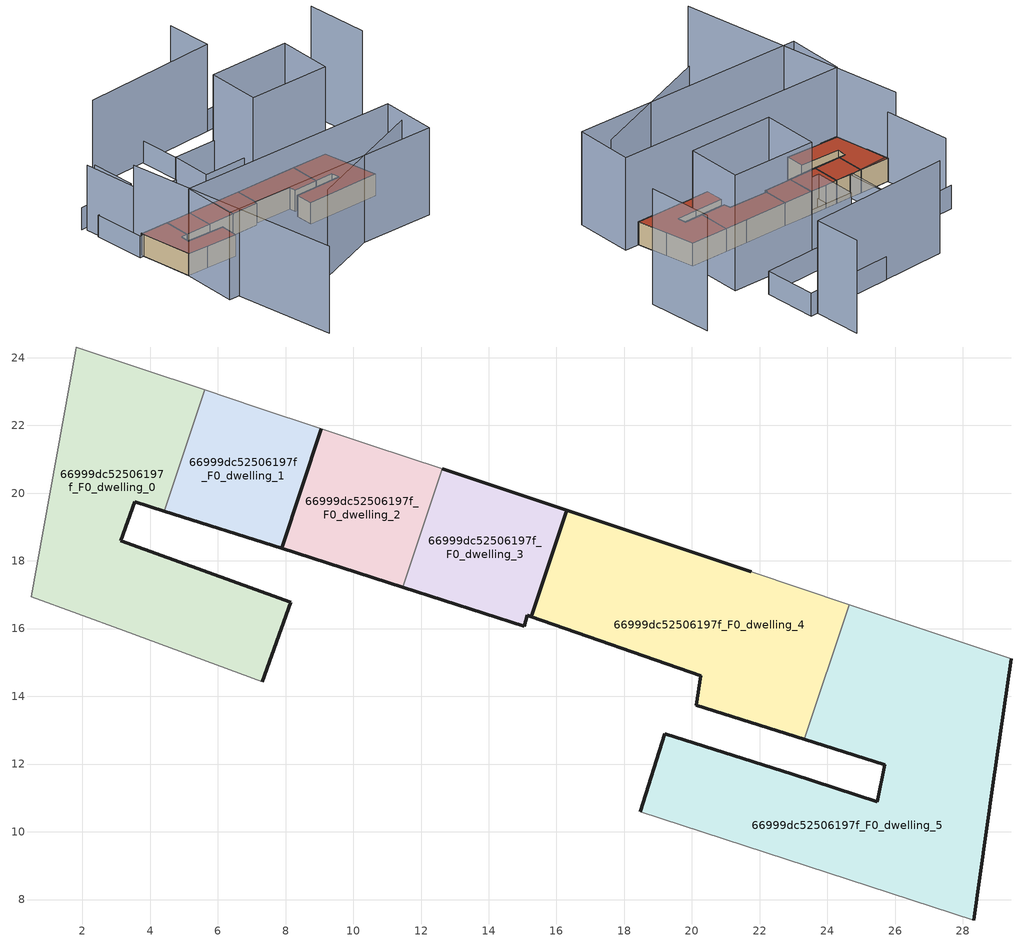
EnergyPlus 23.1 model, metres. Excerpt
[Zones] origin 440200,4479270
66999dc52506197f_F0_dwelling_0
 floor ground (EU_floor_Construction): 7.31,14.43 8.15,16.77 3.14,18.6 3.55,19.75 4.42,19.47 5.61,23.05 1.83,24.31 1.8,24.22 0.49,16.94 3.24,15.93 z0
 wall outside (EU_wall_Construction): 4.42,19.47 3.55,19.75 3.14,18.6 8.15,16.77 7.31,14.43 z0:3
 wall adiabatic (EU_wall_Construction): 7.31,14.43 3.24,15.93 0.49,16.94 1.8,24.22 1.83,24.31 5.61,23.05 z0:3
 wall to 66999dc52506197f_F0_dwelling_1 (EU_wall_Construction): 5.61,23.05 4.42,19.47 z0:3
 roof outside (EU_roof_Construction): 5.61,23.05 4.42,19.47 3.55,19.75 3.14,18.6 8.15,16.77 7.31,14.43 3.24,15.93 0.49,16.94 1.8,24.22 1.83,24.31 z3
66999dc52506197f_F0_dwelling_1
 floor ground (EU_floor_Construction): 7.88,18.37 9.06,21.9 7.14,22.54 5.61,23.05 4.42,19.47 z0
 wall outside (EU_wall_Construction): 9.06,21.9 7.88,18.37 4.42,19.47 z0:3
 wall adiabatic (EU_wall_Construction): 5.61,23.05 7.14,22.54 9.06,21.9 z0:3
 roof outside (EU_roof_Construction): 9.06,21.9 7.88,18.37 4.42,19.47 5.61,23.05 7.14,22.54 z3
66999dc52506197f_F0_dwelling_2
 floor ground (EU_floor_Construction): 11.46,17.22 12.63,20.71 10.56,21.4 9.06,21.9 7.88,18.37 z0
 wall outside (EU_wall_Construction): 11.46,17.22 7.88,18.37 9.06,21.9 z0:3
 wall adiabatic (EU_wall_Construction): 9.06,21.9 10.56,21.4 12.63,20.71 z0:3
 wall to 66999dc52506197f_F0_dwelling_3 (EU_wall_Construction): 12.63,20.71 11.46,17.22 z0:3
 roof outside (EU_roof_Construction): 12.63,20.71 11.46,17.22 7.88,18.37 9.06,21.9 10.56,21.4 z3
66999dc52506197f_F0_dwelling_3
 floor ground (EU_floor_Construction): 15.26,16.35 16.3,19.49 12.63,20.71 11.46,17.22 15.05,16.07 15.13,16.39 z0
 wall outside (EU_wall_Construction): 12.63,20.71 16.3,19.49 / 16.31,19.49 15.26,16.35 15.13,16.39 15.05,16.07 11.46,17.22 z0:3
 roof outside (EU_roof_Construction): 16.3,19.49 15.26,16.35 15.13,16.39 15.05,16.07 11.46,17.22 12.63,20.71 z3
66999dc52506197f_F0_dwelling_4
 floor ground (EU_floor_Construction): 23.32,12.73 24.64,16.71 21.76,17.67 16.3,19.49 15.26,16.35 20.26,14.61 20.12,13.73 z0
 wall outside (EU_wall_Construction): 23.32,12.73 20.12,13.73 20.26,14.61 15.26,16.35 16.3,19.49 21.76,17.67 z0:3
 wall adiabatic (EU_wall_Construction): 21.76,17.67 24.64,16.71 z0:3
 wall to 66999dc52506197f_F0_dwelling_5 (EU_wall_Construction): 24.64,16.71 23.32,12.73 z0:3
 roof outside (EU_roof_Construction): 24.64,16.71 23.32,12.73 20.12,13.73 20.26,14.61 15.26,16.35 16.3,19.49 21.76,17.67 z3
66999dc52506197f_F0_dwelling_5
 floor ground (EU_floor_Construction): 28.32,7.39 28.89,11.35 29.43,15.11 24.64,16.71 23.32,12.73 25.7,11.98 25.47,10.89 22.97,11.69 19.2,12.9 18.47,10.59 z0
 wall outside (EU_wall_Construction): 29.43,15.11 28.89,11.35 28.32,7.39 / 18.47,10.59 19.2,12.9 22.97,11.69 25.47,10.89 25.7,11.98 23.32,12.73 z0:3
 wall adiabatic (EU_wall_Construction): 24.64,16.71 29.43,15.11 / 28.32,7.39 18.47,10.59 z0:3
 roof outside (EU_roof_Construction): 29.43,15.11 28.89,11.35 28.32,7.39 18.47,10.59 19.2,12.9 22.97,11.69 25.47,10.89 25.7,11.98 23.32,12.73 24.64,16.71 z3
shading: 8.76,2.52 27.48,3.34 / 2,25.45 -2.79,-4.46 / 32.95,38.59 31.33,32.57 / 31.33,32.57 12.82,37.55 / 27.64,-0.37 -1.96,9.78 / -1.96,9.78 0.49,16.94 / 0.49,16.94 30.1,6.79 / 30.1,6.79 27.64,-0.37 z0:12; 39.06,15.63 41.05,23.9 / 29.43,15.11 18.64,18.71 / 18.64,18.71 20.95,25.65 / 20.95,25.65 31.74,22.05 / 31.74,22.05 29.43,15.11 z0:15; 19.19,20.19 13.37,22.12 / 13.37,22.12 15.11,27.36 / 15.11,27.36 20.93,25.43 / 20.93,25.43 19.19,20.19 z0:6; 13.05,37.49 11.47,31.43 / 11.47,31.43 3.48,33.52 / 8.88,29.2 15.2,27.24 / 15.2,27.24 13.14,20.6 / 13.14,20.6 6.82,22.56 / 6.82,22.56 8.88,29.2 / 8.94,29.44 7.14,22.54 / 7.14,22.54 1.19,24.09 / 1.19,24.09 3,31 / 3,31 8.94,29.44 / 20.98,35.38 32.3,32.31 / 32.3,32.31 30.49,25.67 / 30.49,25.67 19.18,28.75 / 19.18,28.75 20.98,35.38 z0:3; 3.63,32.9 1.8,24.23 z0:9
[Building]
EU S2 Campaign: North Axis=0; Terrain=City; Solar Distribution=FullExterior
[Site:Location]
Madrid: Latitude=40.5; Longitude=-3.5; Time Zone=1; Elevation=609
[SizingPeriod:WeatherFileDays]
AnnualSizingPeriod: Begin Month=1; Begin Day of Month=1; End Month=12; End Day of Month=31; Day of Week for Start Day=Monday; Use Weather File Daylight Saving Period=No; Use Weather File Rain and Snow Indicators=No
[MATERIAL]
EU_InternalMass_Material: Roughness=MediumRough; Thickness=0.1; Conductivity=1; Density=1800; Specific Heat=900; Thermal Absorptance=0.9; Solar Absorptance=0.7; Visible Absorptance=0.7
[MATERIAL:NOMASS] Roughness=MediumRough; Thermal Absorptance=0.9; Solar Absorptance=0.7; Visible Absorptance=0.7
Name | Thermal Resistance
EU_wall_NoMass | 0.422824
EU_roof_NoMass | 0.364595
EU_floor_NoMass | 0.594177
[CONSTRUCTION]
EU_wall_Construction: EU_wall_NoMass
EU_roof_Construction: EU_roof_NoMass
EU_floor_Construction: EU_floor_NoMass
EU_InternalMass_Construction: EU_InternalMass_Material
[ZONE] Type=1; Multiplier=1; Ceiling Height=autocalculate; Floor Area=autocalculate; Part of Total Floor Area=Yes
Name | Volume
66999dc52506197f_F0_dwelling_0 | 106.416
66999dc52506197f_F0_dwelling_1 | 40.8212
66999dc52506197f_F0_dwelling_2 | 41.8019
66999dc52506197f_F0_dwelling_3 | 42.4402
66999dc52506197f_F0_dwelling_4 | 97.2272
66999dc52506197f_F0_dwelling_5 | 152.832
[INTERNALMASS] Construction=EU_InternalMass_Construction
Name | Zone or ZoneList | Surface Area
66999dc52506197f_F0_dwelling_0_EU_InternalMass | 66999dc52506197f_F0_dwelling_0 | 35.4719
66999dc52506197f_F0_dwelling_1_EU_InternalMass | 66999dc52506197f_F0_dwelling_1 | 13.607
66999dc52506197f_F0_dwelling_2_EU_InternalMass | 66999dc52506197f_F0_dwelling_2 | 13.9341
66999dc52506197f_F0_dwelling_3_EU_InternalMass | 66999dc52506197f_F0_dwelling_3 | 14.1467
66999dc52506197f_F0_dwelling_4_EU_InternalMass | 66999dc52506197f_F0_dwelling_4 | 32.4091
66999dc52506197f_F0_dwelling_5_EU_InternalMass | 66999dc52506197f_F0_dwelling_5 | 50.9438
[OTHEREQUIPMENT] Fuel Type=Electricity; Design Level Calculation Method=Watts/Area; Power per Zone Floor Area=1; Fraction Latent=0; Fraction Radiant=0; Fraction Lost=0; Carbon Dioxide Generation Rate=0; EndUse Subcategory=EU_Step8_InternalGains
Name | Zone or ZoneList or Space or SpaceList | Schedule
EU_Step8_InternalGain_66999dc52506197f_F0_dwelling_0_f000 | 66999dc52506197f_F0_dwelling_0 | EU_Step8_GainSchedule_66999dc52506197f_F0_dwelling_0_f000
EU_Step8_InternalGain_66999dc52506197f_F0_dwelling_1_f000 | 66999dc52506197f_F0_dwelling_1 | EU_Step8_GainSchedule_66999dc52506197f_F0_dwelling_1_f000
EU_Step8_InternalGain_66999dc52506197f_F0_dwelling_2_f000 | 66999dc52506197f_F0_dwelling_2 | EU_Step8_GainSchedule_66999dc52506197f_F0_dwelling_2_f000
EU_Step8_InternalGain_66999dc52506197f_F0_dwelling_3_f000 | 66999dc52506197f_F0_dwelling_3 | EU_Step8_GainSchedule_66999dc52506197f_F0_dwelling_3_f000
EU_Step8_InternalGain_66999dc52506197f_F0_dwelling_4_f000 | 66999dc52506197f_F0_dwelling_4 | EU_Step8_GainSchedule_66999dc52506197f_F0_dwelling_4_f000
EU_Step8_InternalGain_66999dc52506197f_F0_dwelling_5_f000 | 66999dc52506197f_F0_dwelling_5 | EU_Step8_GainSchedule_66999dc52506197f_F0_dwelling_5_f000
[ZONEVENTILATION:DESIGNFLOWRATE] Schedule=EU_AlwaysOn; Design Flow Rate Calculation Method=AirChanges/Hour; Air Changes per Hour=0.68; Ventilation Type=Natural; Fan Pressure Rise=0; Fan Total Efficiency=1; Constant Term Coefficient=1; Temperature Term Coefficient=0; Velocity Term Coefficient=0; Velocity Squared Term Coefficient=0; Minimum Indoor Temperature=-100; Maximum Indoor Temperature=100; Delta Temperature=-100; Minimum Outdoor Temperature=-100; Maximum Outdoor Temperature=100; Maximum Wind Speed=40
Name | Zone or ZoneList or Space or SpaceList
EU_ConstantAir_66999dc52506197f_F0_dwelling_0 | 66999dc52506197f_F0_dwelling_0
EU_ConstantAir_66999dc52506197f_F0_dwelling_1 | 66999dc52506197f_F0_dwelling_1
EU_ConstantAir_66999dc52506197f_F0_dwelling_2 | 66999dc52506197f_F0_dwelling_2
EU_ConstantAir_66999dc52506197f_F0_dwelling_3 | 66999dc52506197f_F0_dwelling_3
EU_ConstantAir_66999dc52506197f_F0_dwelling_4 | 66999dc52506197f_F0_dwelling_4
EU_ConstantAir_66999dc52506197f_F0_dwelling_5 | 66999dc52506197f_F0_dwelling_5
[HVACTEMPLATE:THERMOSTAT] Constant Heating Setpoint=20; Constant Cooling Setpoint=50
EU_HeatOnly_66999dc52506197f_F0_dwelling_0; EU_HeatOnly_66999dc52506197f_F0_dwelling_1; EU_HeatOnly_66999dc52506197f_F0_dwelling_2; EU_HeatOnly_66999dc52506197f_F0_dwelling_3; EU_HeatOnly_66999dc52506197f_F0_dwelling_4; EU_HeatOnly_66999dc52506197f_F0_dwelling_5
[HVACTEMPLATE:ZONE:IDEALLOADSAIRSYSTEM] System Availability Schedule=EU_AlwaysOn; Maximum Heating Supply Air Temperature=50; Minimum Cooling Supply Air Temperature=13; Maximum Heating Supply Air Humidity Ratio=0.0156; Minimum Cooling Supply Air Humidity Ratio=0.0077; Heating Limit=NoLimit; Cooling Limit=NoLimit; Heating Availability Schedule=EU_AlwaysOn; Cooling Availability Schedule=EU_CoolingOff; Dehumidification Control Type=ConstantSensibleHeatRatio; Cooling Sensible Heat Ratio=0.7; Dehumidification Setpoint=60; Humidification Control Type=None; Humidification Setpoint=30; Outdoor Air Method=None; Outdoor Air Flow Rate per Person=0.00944; Outdoor Air Flow Rate per Zone Floor Area=0; Outdoor Air Flow Rate per Zone=0; Demand Controlled Ventilation Type=None; Outdoor Air Economizer Type=NoEconomizer; Heat Recovery Type=None; Sensible Heat Recovery Effectiveness=0.7; Latent Heat Recovery Effectiveness=0.65
Name | Template Thermostat
66999dc52506197f_F0_dwelling_0 | EU_HeatOnly_66999dc52506197f_F0_dwelling_0
66999dc52506197f_F0_dwelling_1 | EU_HeatOnly_66999dc52506197f_F0_dwelling_1
66999dc52506197f_F0_dwelling_2 | EU_HeatOnly_66999dc52506197f_F0_dwelling_2
66999dc52506197f_F0_dwelling_3 | EU_HeatOnly_66999dc52506197f_F0_dwelling_3
66999dc52506197f_F0_dwelling_4 | EU_HeatOnly_66999dc52506197f_F0_dwelling_4
66999dc52506197f_F0_dwelling_5 | EU_HeatOnly_66999dc52506197f_F0_dwelling_5
[SIZING:ZONE] Zone Cooling Design Supply Air Temperature Input Method=SupplyAirTemperature; Zone Cooling Design Supply Air Temperature=13; Zone Heating Design Supply Air Temperature Input Method=SupplyAirTemperature; Zone Heating Design Supply Air Temperature=50; Zone Cooling Design Supply Air Humidity Ratio=0.008; Zone Heating Design Supply Air Humidity Ratio=0.008; Cooling Design Air Flow Method=DesignDay; Cooling Design Air Flow Rate=0; Cooling Minimum Air Flow per Zone Floor Area=0.000762; Cooling Minimum Air Flow=0; Cooling Minimum Air Flow Fraction=0.2; Heating Design Air Flow Method=DesignDay; Heating Design Air Flow Rate=0; Heating Maximum Air Flow per Zone Floor Area=0.002032; Heating Maximum Air Flow=0.141576; Heating Maximum Air Flow Fraction=0.3; Account for Dedicated Outdoor Air System=No; Dedicated Outdoor Air System Control Strategy=NeutralSupplyAir; Dedicated Outdoor Air Low Setpoint Temperature for Design=autosize; Dedicated Outdoor Air High Setpoint Temperature for Design=autosize; Zone Load Sizing Method=Sensible Load Only No Latent Load; Zone Latent Cooling Design Supply Air Humidity Ratio Input Method=HumidityRatioDifference; Zone Cooling Design Supply Air Humidity Ratio Difference=0.005; Zone Latent Heating Design Supply Air Humidity Ratio Input Method=HumidityRatioDifference; Zone Humidification Design Supply Air Humidity Ratio Difference=0.005
66999dc52506197f_F0_dwelling_0; 66999dc52506197f_F0_dwelling_1; 66999dc52506197f_F0_dwelling_2; 66999dc52506197f_F0_dwelling_3; 66999dc52506197f_F0_dwelling_4; 66999dc52506197f_F0_dwelling_5
[SCHEDULE:CONSTANT]
Name | Hourly Value
EU_AlwaysOn | 1
EU_CoolingOff | 0
[SCHEDULE:FILE] Column Number=1; Rows to Skip at Top=0; Number of Hours of Data=8760; Column Separator=Comma; Interpolate to Timestep=No; Minutes per Item=60; Adjust Schedule for Daylight Savings=Yes
Name | File
EU_Step8_GainSchedule_66999dc52506197f_F0_dwelling_0_f000 | ../../schedules/66999dc52506197f/66999dc52506197f_F0_dwelling_0_f000_gain.csv
EU_Step8_GainSchedule_66999dc52506197f_F0_dwelling_1_f000 | ../../schedules/66999dc52506197f/66999dc52506197f_F0_dwelling_1_f000_gain.csv
EU_Step8_GainSchedule_66999dc52506197f_F0_dwelling_2_f000 | ../../schedules/66999dc52506197f/66999dc52506197f_F0_dwelling_2_f000_gain.csv
EU_Step8_GainSchedule_66999dc52506197f_F0_dwelling_3_f000 | ../../schedules/66999dc52506197f/66999dc52506197f_F0_dwelling_3_f000_gain.csv
EU_Step8_GainSchedule_66999dc52506197f_F0_dwelling_4_f000 | ../../schedules/66999dc52506197f/66999dc52506197f_F0_dwelling_4_f000_gain.csv
EU_Step8_GainSchedule_66999dc52506197f_F0_dwelling_5_f000 | ../../schedules/66999dc52506197f/66999dc52506197f_F0_dwelling_5_f000_gain.csv
